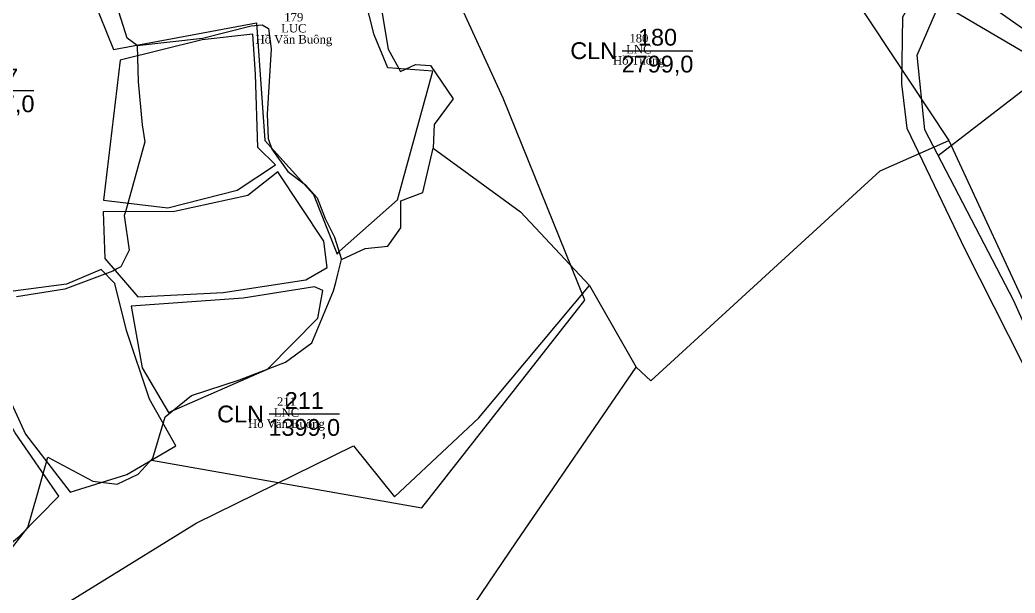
# Model space of a CAD drawing. Header units: metres. Extents: x 0 to 551036, y 0 to 1845929.
# Drawn here: x 547360.5 to 547479.1, y 1842220.5 to 1842288.8 of the extents above; entities that cross this region are included whole.
import ezdxf
from ezdxf.enums import TextEntityAlignment as Align

# ---------------------------------------------------------------- set-up
doc = ezdxf.new("R2010")
doc.units = ezdxf.units.M
doc.header["$MEASUREMENT"] = 0
for name, color, linetype, lineweight in [('BD HH1 KEM TMB$0$duongdapcao', 7, 'Continuous', 0), ('BD HH1 KEM TMB$0$duongdat', 7, 'Continuous', 0), ('BD HH1 KEM TMB$0$ranhgioithucvat', 7, 'Continuous', 0), ('Level 10', 7, 'Continuous', 0), ('Level 13', 7, 'Continuous', 0), ('Level 15', 7, 'Continuous', 0), ('Level 2', 7, 'Continuous', 0), ('Level 4', 7, 'Continuous', 0)]:
    doc.layers.add(name, color=color, linetype=linetype, lineweight=lineweight)
doc.styles.add('Style-Arial', font='arial.ttf')
doc.styles.add('Style-Times New Roman', font='times.ttf')

# ---------------------------------------------------------------- blocks, each defined once
blk = doc.blocks.new('N_THUA_107')
at = {"layer": 'Level 13', "color": 2, "linetype": 'Continuous', "lineweight": 0}
blk.add_line((-2.01, 0), (6.4, 0), dxfattribs=at)
at = {"layer": 'Level 13', "color": 5, "linetype": 'Continuous', "lineweight": 0, "style": 'Style-Arial'}
blk.add_text('177', height=2, dxfattribs=at).set_placement((2.2, 1.6), align=Align.MIDDLE_CENTER)
at = {"layer": 'Level 2', "color": 3, "linetype": 'Continuous', "lineweight": 0, "style": 'Style-Arial'}
blk.add_text('LNK', height=2, dxfattribs=at).set_placement((-2.61, 0), align=Align.MIDDLE_RIGHT)
at = {"layer": 'Level 4', "color": 1, "linetype": 'Continuous', "lineweight": 0, "style": 'Style-Arial'}
blk.add_text('2027,0', height=2, dxfattribs=at).set_placement((2.2, -1.6), align=Align.MIDDLE_CENTER)
blk = doc.blocks.new('N_THUA_110')
at = {"layer": 'Level 13', "color": 2, "linetype": 'Continuous', "lineweight": 0}
blk.add_line((-1.99, 0), (6.42, 0), dxfattribs=at)
at = {"layer": 'Level 13', "color": 5, "linetype": 'Continuous', "lineweight": 0, "style": 'Style-Arial'}
blk.add_text('180', height=2, dxfattribs=at).set_placement((2.22, 1.6), align=Align.MIDDLE_CENTER)
at = {"layer": 'Level 2', "color": 3, "linetype": 'Continuous', "lineweight": 0, "style": 'Style-Arial'}
blk.add_text('CLN', height=2, dxfattribs=at).set_placement((-2.59, 0), align=Align.MIDDLE_RIGHT)
at = {"layer": 'Level 4', "color": 1, "linetype": 'Continuous', "lineweight": 0, "style": 'Style-Arial'}
blk.add_text('2799,0', height=2, dxfattribs=at).set_placement((2.22, -1.6), align=Align.MIDDLE_CENTER)
blk = doc.blocks.new('N_THUA_133')
at = {"layer": 'Level 13', "color": 2, "linetype": 'Continuous', "lineweight": 0}
blk.add_line((-2.08, 0), (6.33, 0), dxfattribs=at)
at = {"layer": 'Level 13', "color": 5, "linetype": 'Continuous', "lineweight": 0, "style": 'Style-Arial'}
blk.add_text('211', height=2, dxfattribs=at).set_placement((2.12, 1.6), align=Align.MIDDLE_CENTER)
at = {"layer": 'Level 2', "color": 3, "linetype": 'Continuous', "lineweight": 0, "style": 'Style-Arial'}
blk.add_text('CLN', height=2, dxfattribs=at).set_placement((-2.68, 0), align=Align.MIDDLE_RIGHT)
at = {"layer": 'Level 4', "color": 1, "linetype": 'Continuous', "lineweight": 0, "style": 'Style-Arial'}
blk.add_text('1399,0', height=2, dxfattribs=at).set_placement((2.12, -1.6), align=Align.MIDDLE_CENTER)

msp = doc.modelspace()

# ---------------------------------------------------------------- linework, layer by layer
at = {"layer": 'BD HH1 KEM TMB$0$duongdapcao', "flags": 128}
for points in [[(547398.61364, 1842261.20275), (547405.50365, 1842267.34875), (547409.70956, 1842282.68416), (547404.34134, 1842283.06593), (547402.73566, 1842287.01808), (547401.01016, 1842293.73943), (547401.38163, 1842301.99861), (547388.88373, 1842306.94552), (547377.08083, 1842308.88126), (547372.38363, 1842298.37446), (547369.17229, 1842291.48643), (547371.67666, 1842285.24365), (547388.71597, 1842288.41612), (547389.69855, 1842274.40347), (547395.51013, 1842267.98862), (547398.31407, 1842260.85862), (547398.61364, 1842261.20275)], [(547370.46641, 1842267.29498), (547378.14728, 1842266.3755), (547386.39134, 1842268.50482), (547390.95673, 1842271.49447), (547388.88373, 1842273.59153), (547388.58417, 1842282.3239), (547388.26063, 1842287.09336), (547382.24535, 1842286.4051), (547372.46751, 1842283.97466), (547370.46641, 1842267.29498)], [(547374.57646, 1842255.7988), (547384.71377, 1842256.28273), (547394.59945, 1842257.80982), (547397.13977, 1842259.26163), (547396.72038, 1842262.42873), (547391.24431, 1842270.6664), (547387.6615, 1842267.83806), (547378.93814, 1842265.93458), (547370.43046, 1842265.89694), (547370.62219, 1842260.34242), (547374.57646, 1842255.7988)], [(547370.17883, 1842259.04655), (547366.04482, 1842257.29362), (547356.02733, 1842255.96548), (547357.9805, 1842246.28138), (547361.1559, 1842239.43098), (547366.47619, 1842232.50531), (547373.25837, 1842234.59162), (547379.1059, 1842238.00606), (547375.96644, 1842243.60359), (547373.21044, 1842251.76599), (547371.83243, 1842257.37966), (547370.17883, 1842259.04655)], [(547395.60599, 1842256.98175), (547387.1103, 1842255.63748), (547373.74966, 1842254.66961), (547375.09171, 1842247.3299), (547378.23116, 1842241.99585), (547390.02208, 1842247.17935), (547396.02539, 1842253.25544), (547396.61253, 1842256.53545), (547395.60599, 1842256.98175)], [(547343.28978, 1842245.80282), (547339.2756, 1842242.39913), (547348.1787, 1842228.95645), (547353.67873, 1842221.61136), (547360.44892, 1842227.2788), (547365.13414, 1842232.03751), (547359.95764, 1842239.55466), (547357.23758, 1842244.3295), (547354.81708, 1842255.0944), (547343.28978, 1842245.80282)]]:
    msp.add_lwpolyline(points, close=True, dxfattribs=at)
at = {"layer": 'BD HH1 KEM TMB$0$duongdat', "flags": 128}
for points in [[(547528.61851, 1842341.57693), (547513.87554, 1842338.48505), (547503.63242, 1842330.77794), (547489.4294, 1842318.09844), (547483.24788, 1842314.3333), (547473.65198, 1842302.97857), (547465.69628, 1842289.10904), (547465.57844, 1842281.16659), (547466.22566, 1842275.87162), (547473.17943, 1842261.36922), (547486.90032, 1842234.27176), (547501.09318, 1842203.06604), (547519.35181, 1842164.66031), (547530.60106, 1842137.1974), (547546.73678, 1842095.50592), (547558.51541, 1842050.753), (547560.79384, 1842047.90049)], [(547562.53794, 1842048.45644), (547559.5329, 1842051.6361), (547553.39445, 1842076.1279), (547547.9092, 1842096.3033), (547533.42384, 1842134.46471), (547519.77831, 1842167.89986), (547492.7355, 1842224.49075), (547478.97034, 1842255.29561), (547468.35875, 1842275.69787), (547467.47585, 1842284.58142), (547471.77372, 1842294.64192), (547477.01372, 1842303.256), (547495.26398, 1842320.55268), (547508.10616, 1842331.05305), (547517.46637, 1842337.11255), (547529.2264, 1842339.42755)]]:
    msp.add_lwpolyline(points, dxfattribs=at)
at = {"layer": 'BD HH1 KEM TMB$0$ranhgioithucvat', "flags": 128}
for points in [[(547469.95791, 1842272.62327), (547501.23494, 1842296.72275), (547505.0142, 1842304.02412), (547495.26398, 1842320.55268)], [(547376.18213, 1842236.29884), (547408.4224, 1842230.64623), (547427.82594, 1842255.38595), (547418.12417, 1842279.45738), (547408.64311, 1842300.06286)]]:
    msp.add_lwpolyline(points, dxfattribs=at)
at = {"layer": 'Level 10', "color": 5, "linetype": 'Continuous', "lineweight": 0}
for p, q in [((547471.25, 1842274.4), (547482.04, 1842251.07)), ((547428.39, 1842257.13), (547433.97, 1842247.38))]:
    msp.add_line(p, q, dxfattribs=at)
at = {"layer": 'Level 10', "color": 5, "linetype": 'Continuous', "lineweight": 0, "flags": 128}
for points in [[(547530.12, 1842351.45), (547547.8657, 1842298.1027), (547549.42, 1842293.43), (547548.8243, 1842286.8357), (547548.12, 1842279.04), (547546.58, 1842266.83), (547548.09, 1842259.18), (547542.37, 1842263.68), (547520.28, 1842271.85), (547497.49, 1842279.27), (547482.11, 1842286.27), (547474.7167, 1842291.4788), (547464.24, 1842298.86)], [(547374.48, 1842285.71), (547373.3, 1842286.59), (547371.83, 1842291.29), (547372.48, 1842295.53), (547376.03, 1842301.05), (547380.07, 1842303.24), (547380.79, 1842305.87), (547379.94, 1842307.11)], [(547402.64, 1842302.5), (547401.59, 1842300.52), (547402.44, 1842298.35), (547402.78, 1842296.65), (547403.61, 1842290.01), (547404.4, 1842285.28), (547405.86, 1842282.65), (547407.65, 1842283.47), (547409.44, 1842283.36), (547412.13, 1842279.39), (547409.89, 1842276.32), (547409.75, 1842273.5)], [(547454.9, 1842299.07), (547464.2, 1842294.36), (547468.9698, 1842291.5494), (547480.39, 1842284.82), (547495.05, 1842277.03), (547519.09, 1842269.9), (547542.69, 1842260.91)], [(547454.9, 1842299.07), (547459.5843, 1842292.002), (547471.25, 1842274.4)], [(547374.48, 1842285.71), (547382.27, 1842286.59), (547388.07, 1842288.07), (547389.39, 1842288.2), (547390.12, 1842287.77), (547390.46, 1842285.33), (547389.98, 1842277.56), (547390.11, 1842274.66), (547390.52, 1842273.39), (547392.44, 1842270.72), (547394.54, 1842269.14), (547395.92, 1842267.56), (547396.88, 1842265.13), (547398.01, 1842262.87), (547398.84, 1842260.23)], [(547374.48, 1842285.71), (547374.6, 1842281.38), (547375.09, 1842276.26), (547375.41, 1842274.25), (547373.09, 1842265.9), (547372.94, 1842265.48), (547373.51, 1842261.36), (547372.55, 1842259.37), (547372.06, 1842259.1), (547371.57, 1842258.84), (547365.86, 1842256.69), (547360.08, 1842255.76)], [(547433.97, 1842247.38), (547435.7, 1842245.76), (547463.06, 1842270.78), (547471.25, 1842274.4)], [(547398.84, 1842260.23), (547401.66, 1842261.53), (547404.38, 1842261.8), (547405.9, 1842264), (547405.9, 1842267.23), (547408.52, 1842268.23), (547409.75, 1842273.5)], [(547409.75, 1842273.5), (547420.17, 1842265.89), (547428.39, 1842257.13)], [(547345.78, 1842215.63), (547347.04, 1842220.52), (547350.16, 1842223.3), (547350.73, 1842223.77), (547351.53, 1842222.43), (547358.96, 1842225.08), (547361.43, 1842228.29), (547362.56, 1842232.14), (547363.85, 1842236.69), (547369.2, 1842233.83), (547372.08, 1842233.45), (547374.6, 1842234.64), (547376.34, 1842236.56), (547377.82, 1842241.46), (547380.97, 1842244.01), (547386.69, 1842245.87), (547392.16, 1842247.98), (547395.31, 1842250.3), (547397.88, 1842256.51), (547398.15, 1842257.5), (547398.42, 1842258.48), (547398.84, 1842260.23)], [(547348.73, 1842209.24), (547357.56, 1842214.04), (547381.53, 1842228.8), (547400.28, 1842238.03), (547405.15, 1842231.96), (547415.22, 1842241.35), (547428.39, 1842257.13)], [(547347.03, 1842171.6), (547358.37, 1842167.91), (547372.35, 1842161.85), (547383.76, 1842176.07), (547402.84, 1842201.72), (547419.69, 1842226.57), (547433.97, 1842247.38)]]:
    msp.add_lwpolyline(points, dxfattribs=at)

# ---------------------------------------------------------------- block references
at = {"layer": 'Level 2', "color": 3, "linetype": 'Continuous', "lineweight": 0}
for name, p in [('N_THUA_110', (547434.2851, 1842285.11355)), ('N_THUA_107', (547355.77342, 1842280.38326)), ('N_THUA_133', (547392.27887, 1842241.81973))]:
    msp.add_blockref(name, p, dxfattribs=at)

# ---------------------------------------------------------------- texts
at = {"layer": 'Level 15', "color": 2, "linetype": 'Continuous', "lineweight": 0, "char_height": 1, "attachment_point": 5, "line_spacing_factor": 0.790495, "style": 'Style-Times New Roman'}
for s, insert in [('179\\PLUC\\PHồ Văn Buông', (547393.15443, 1842287.62017)), ('180\\PLNC\\PHồ Tuông', (547434.2851, 1842285.11355)), ('211\\PLNC\\PHồ Văn Buông', (547392.27887, 1842241.81973))]:
    msp.add_mtext(s, dxfattribs=dict(at, insert=insert))

doc.saveas('drawing.dxf')
